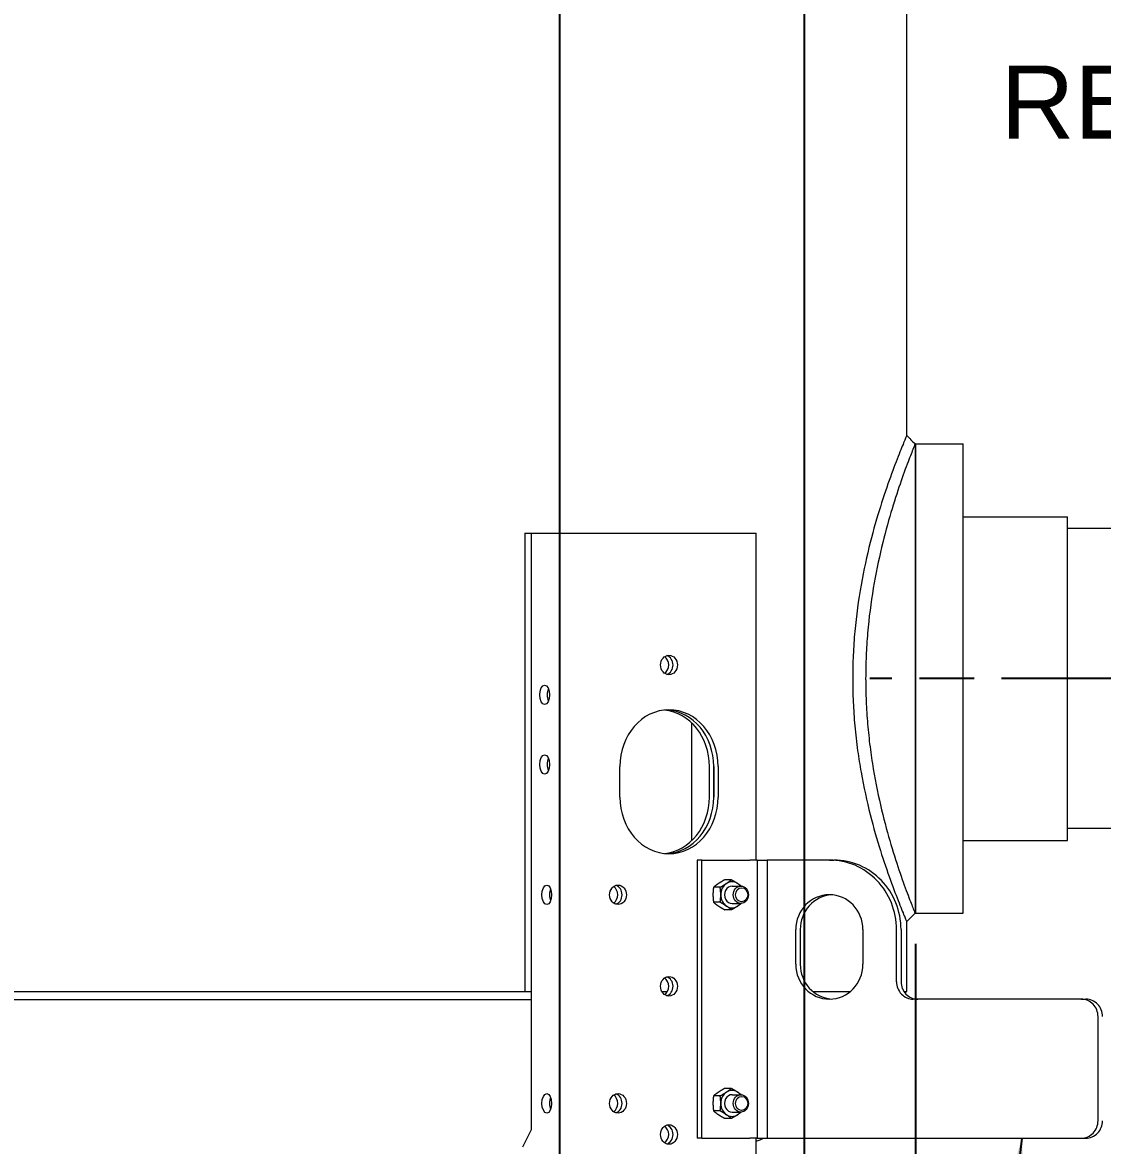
# Model space of a CAD drawing. Header units: inches. Extents: x 17 to 469, y 7 to 301.
# Drawn here: x 82.09 to 113.15, y 59.85 to 92.15 of the extents above; entities that cross this region are included whole.
import ezdxf

# ---------------------------------------------------------------- set-up
doc = ezdxf.new("R2010")
doc.units = ezdxf.units.IN
doc.header["$LTSCALE"] = 14
doc.header["$MEASUREMENT"] = 0
doc.linetypes.add('CHAIN', pattern=[0.7087, 0.4724, -0.0591, 0.1181, -0.0591])
for name, color, linetype, lineweight in [('Centerline (ANSI)', 7, 'Continuous', 25), ('Dimension', 7, 'Continuous', 25), ('Dimension (ANSI)', 7, 'Continuous', 25), ('Symbol (ANSI)', 7, 'Continuous', 25), ('Visible (ANSI)', 7, 'Continuous', 50)]:
    doc.layers.add(name, color=color, linetype=linetype, lineweight=lineweight)
doc.styles.add('MEMCOR Medium', font='arial.ttf')
doc.styles.add('Standard D-E', font='arial.ttf')
doc.dimstyles.new('Default (ANSI)', dxfattribs={"dimscale": 14, "dimtxt": 0.15, "dimasz": 0.098425, "dimexe": 0.125, "dimexo": 0.0625, "dimgap": 0.031496, "dimtad": 0, "dimtih": 1, "dimtoh": 1, "dimdec": 4, "dimrnd": 1e-08, "dimzin": 3, "dimdsep": 46, "dimlunit": 5, "dimtxsty": 'MEMCOR Medium', "dimcen": 0.09, "dimdle": 0.393701, "dimclrd": 256, "dimclre": 256, "dimclrt": 256, "dimadec": 0, "dimazin": 1, "dimtfac": 0.8, "dimtofl": 0, "dimtmove": 0, "dimatfit": 3, "dimfxl": 1, "dimfrac": 1, "dimtolj": 1, "dimtzin": 4, "dimlwd": -1, "dimlwe": -1, "dimarcsym": 0})
doc.dimstyles.new('Default (ANSI)$7', dxfattribs={"dimscale": 14, "dimtxt": 0.15, "dimasz": 0.098425, "dimexe": 0.125, "dimexo": 0.0625, "dimgap": 0.031496, "dimtad": 0, "dimtih": 1, "dimtoh": 1, "dimdec": 4, "dimrnd": 1e-08, "dimzin": 3, "dimdsep": 46, "dimlunit": 5, "dimtxsty": 'MEMCOR Medium', "dimcen": 0.09, "dimdle": 0.393701, "dimclrd": 256, "dimclre": 256, "dimclrt": 256, "dimadec": 0, "dimazin": 1, "dimtfac": 0.8, "dimtofl": 0, "dimtmove": 0, "dimatfit": 3, "dimfxl": 1, "dimfrac": 1, "dimtolj": 1, "dimtzin": 4, "dimlwd": -1, "dimlwe": -1, "dimarcsym": 0})
doc.dimstyles.new('Default D-E', dxfattribs={"dimscale": 14, "dimtxt": 0.15, "dimasz": 0.098425, "dimexe": 0.125, "dimexo": 0.0625, "dimgap": 0.031496, "dimtad": 0, "dimtih": 1, "dimtoh": 1, "dimrnd": 1e-08, "dimzin": 4, "dimdsep": 46, "dimtxsty": 'Standard D-E', "dimcen": 0.09, "dimdle": 0.393701, "dimclrd": 256, "dimclre": 256, "dimclrt": 256, "dimadec": 0, "dimazin": 1, "dimtfac": 1, "dimtofl": 0, "dimtmove": 0, "dimatfit": 3, "dimfxl": 1, "dimtolj": 1, "dimtzin": 4, "dimlwd": -1, "dimlwe": -1, "dimarcsym": 0})

# ---------------------------------------------------------------- blocks, each defined once
blk = doc.blocks.new('*D22')
at = {"layer": 'Defpoints', "color": 0, "transparency": 16777216}
for p in [(107.77, 66.527), (143.77, 66.527), (143.77, 57.776)]:
    blk.add_point(p, dxfattribs=at)
at = {"layer": 'Dimension (ANSI)', "transparency": 16777216}
for p, q in [((107.77, 65.652), (107.77, 56.026)), ((143.77, 65.652), (143.77, 56.026)), ((109.148, 57.776), (118.187, 57.776)), ((142.392, 57.776), (133.353, 57.776))]:
    blk.add_line(p, q, dxfattribs=at)
for points in [[(109.148, 58.005), (109.148, 57.546), (107.77, 57.776)], [(142.392, 58.005), (142.392, 57.546), (143.77, 57.776)]]:
    blk.add_solid(points, dxfattribs=at)
at = {"layer": 'Dimension (ANSI)', "transparency": 16777216, "char_height": 2.1, "attachment_point": 5, "style": 'MEMCOR Medium'}
for s, insert in [('\\A1; 36 in', (125.77, 59.289)), ('\\A1;[914.4 mm]', (125.77, 55.989))]:
    blk.add_mtext(s, dxfattribs=dict(at, insert=insert))
blk = doc.blocks.new('*D23')
at = {"layer": 'Defpoints', "color": 0, "transparency": 16777216}
for p in [(90.6, 145.532), (30.17, 42.304), (70.754, 42.304)]:
    blk.add_point(p, dxfattribs=at)
at = {"layer": 'Dimension (ANSI)', "transparency": 16777216}
for p, q in [((89.725, 145.532), (28.42, 145.532)), ((30.17, 144.154), (30.17, 97.848)), ((30.17, 43.682), (30.17, 89.988)), ((69.879, 42.304), (28.42, 42.304))]:
    blk.add_line(p, q, dxfattribs=at)
for points in [[(29.94, 144.154), (30.4, 144.154), (30.17, 145.532)], [(29.94, 43.682), (30.4, 43.682), (30.17, 42.304)]]:
    blk.add_solid(points, dxfattribs=at)
at = {"layer": 'Dimension (ANSI)', "transparency": 16777216, "char_height": 2.1, "attachment_point": 5, "style": 'MEMCOR Medium'}
for s, insert in [('\\A1; 103{\\H0.8x;\\S1#4;} in', (30.17, 96.061)), ('\\A1;[2622.0 mm]', (30.17, 92.131))]:
    blk.add_mtext(s, dxfattribs=dict(at, insert=insert))
blk = doc.blocks.new('*D27')
at = {"layer": 'Defpoints', "color": 0, "transparency": 16777216}
for p in [(144.896, 73.277), (154.714, 73.277), (105.123, 42.304)]:
    blk.add_point(p, dxfattribs=at)
at = {"layer": 'Dimension (ANSI)', "transparency": 16777216}
for p, q in [((145.771, 73.277), (156.464, 73.277)), ((154.714, 71.899), (154.714, 61.091)), ((154.714, 43.682), (154.714, 54.49)), ((105.998, 42.304), (156.464, 42.304))]:
    blk.add_line(p, q, dxfattribs=at)
for points in [[(154.485, 71.899), (154.944, 71.899), (154.714, 73.277)], [(154.485, 43.682), (154.944, 43.682), (154.714, 42.304)]]:
    blk.add_solid(points, dxfattribs=at)
at = {"layer": 'Dimension (ANSI)', "transparency": 16777216, "char_height": 2.1, "attachment_point": 5, "style": 'MEMCOR Medium'}
for s, insert in [('\\A1; 31 in', (154.714, 59.304)), ('\\A1;[786.7 mm]', (154.714, 56.004))]:
    blk.add_mtext(s, dxfattribs=dict(at, insert=insert))
blk = doc.blocks.new('*D33')
at = {"layer": 'Defpoints', "color": 0, "transparency": 16777216}
for p in [(97.548, 145.522), (97.548, 55.808), (104.58, 55.808)]:
    blk.add_point(p, dxfattribs=at)
at = {"layer": 'Dimension', "transparency": 16777216}
for p, q in [((97.548, 56.683), (97.548, 147.272)), ((104.58, 56.683), (104.58, 147.272)), ((98.926, 145.522), (103.203, 145.522)), ((104.58, 145.522), (107.024, 145.522))]:
    blk.add_line(p, q, dxfattribs=at)
for points in [[(98.926, 145.752), (98.926, 145.292), (97.548, 145.522)], [(103.203, 145.752), (103.203, 145.292), (104.58, 145.522)]]:
    blk.add_solid(points, dxfattribs=at)
at = {"layer": 'Dimension', "transparency": 16777216, "insert": (107.465, 146.595), "char_height": 2.1, "attachment_point": 1, "style": 'Standard D-E'}
blk.add_mtext('\\A1;7.03', dxfattribs=at)

msp = doc.modelspace()

# ---------------------------------------------------------------- linework, layer by layer
at = {"layer": 'Centerline (ANSI)', "linetype": 'CHAIN', "ltscale": 0.952448}
msp.add_line((144.8963, 73.2769), (106.4583, 73.2769), dxfattribs=at)
at = {"layer": 'Visible (ANSI)', "linetype": 'Continuous', "lineweight": 18}
for p, q in [((107.51987, 80.26722), (107.51987, 99.81831)), ((107.76955, 80.0269), (107.76062, 80.0269)), ((107.76955, 80.0269), (107.76955, 66.5269)), ((107.76955, 66.5269), (107.76955, 80.0269)), ((107.76955, 80.0269), (109.14455, 80.0269)), ((109.14455, 66.5269), (109.14455, 80.0269)), ((109.14455, 77.93315), (112.14455, 77.93315)), ((112.14455, 68.62065), (112.14455, 77.93315)), ((139.39455, 77.5894), (112.14455, 77.5894)), ((96.53779, 77.4579), (96.73005, 77.4579)), ((96.53779, 77.4579), (96.53779, 64.2769)), ((96.73005, 77.4579), (97.5734, 77.4579)), ((96.73005, 60.3079), (96.73005, 77.4579)), ((97.5734, 77.4579), (98.51596, 77.4579)), ((98.51596, 77.4579), (102.84904, 77.4579)), ((102.84904, 77.4579), (103.19404, 77.4579)), ((103.19404, 68.0579), (103.19404, 77.4579)), ((101.33953, 68.61891), (101.33953, 71.99688)), ((99.27088, 69.8679), (99.27088, 70.7479)), ((101.84412, 69.8679), (101.84412, 70.7479)), ((101.96912, 70.7479), (101.96912, 69.8679)), ((101.96912, 69.8679), (101.96912, 70.7479)), ((102.09412, 70.7479), (102.09412, 69.8679)), ((139.39455, 68.9644), (112.14455, 68.9644)), ((109.14455, 68.62065), (112.14455, 68.62065)), ((101.49804, 68.0579), (101.49804, 60.0579)), ((101.62304, 68.0579), (101.49804, 68.0579)), ((101.62304, 68.0579), (103.00868, 68.0579)), ((101.62304, 60.0579), (101.62304, 68.0579)), ((103.21598, 68.0579), (103.00868, 68.0579)), ((103.21598, 68.0579), (103.51021, 68.0579)), ((103.21598, 68.0579), (103.21598, 60.0579)), ((105.29516, 68.0579), (103.51021, 68.0579)), ((103.51021, 68.0579), (103.51021, 60.0579)), ((105.29516, 68.0579), (105.42457, 68.0579)), ((102.15505, 67.2744), (101.96455, 67.2744)), ((102.47981, 67.49091), (102.28931, 67.49091)), ((102.49652, 67.3079), (102.74896, 67.3079)), ((102.15505, 66.84139), (101.96455, 66.84139)), ((102.47981, 66.62488), (102.28931, 66.62488)), ((102.49652, 66.8079), (102.74896, 66.8079)), ((107.51987, 64.2769), (107.51987, 66.28657)), ((107.76955, 66.5269), (107.76062, 66.5269)), ((107.76955, 66.5269), (109.14455, 66.5269)), ((104.32923, 65.0579), (104.32923, 66.0579)), ((104.45864, 66.0579), (104.45864, 65.0579)), ((106.26109, 66.0579), (106.26109, 65.0579)), ((107.22701, 64.5579), (107.22701, 66.0579)), ((107.35642, 66.0579), (107.35642, 64.5579)), ((96.73005, 64.0319), (74.76955, 64.0319)), ((74.79355, 64.2769), (96.53779, 64.2769)), ((96.53779, 64.2769), (96.73005, 64.2769)), ((100.47774, 64.2769), (100.63725, 64.2769)), ((104.82132, 64.2769), (105.89841, 64.2769)), ((107.43991, 64.2769), (107.51987, 64.2769)), ((107.47155, 64.23389), (107.51455, 64.2769)), ((112.5396, 64.0579), (107.70997, 64.0579)), ((112.5396, 64.0579), (112.66901, 64.0579)), ((113.02257, 60.5579), (113.02257, 63.5579)), ((102.47981, 61.49091), (102.28931, 61.49091)), ((102.15505, 61.2744), (101.96455, 61.2744)), ((102.49652, 61.3079), (102.74896, 61.3079)), ((102.15505, 60.84139), (101.96455, 60.84139)), ((102.49652, 60.8079), (102.74896, 60.8079)), ((102.47981, 60.62488), (102.28931, 60.62488)), ((96.48005, 59.8079), (96.73005, 60.3079)), ((101.62304, 60.0579), (101.49804, 60.0579)), ((101.62304, 60.0579), (103.00868, 60.0579)), ((103.21598, 60.0579), (103.00868, 60.0579)), ((103.19404, 56.5579), (103.19404, 60.0579)), ((103.21598, 60.0579), (103.51021, 60.0579)), ((103.51021, 60.0579), (112.5396, 60.0579)), ((112.5396, 60.0579), (112.66901, 60.0579))]:
    msp.add_line(p, q, dxfattribs=at)
for start, end in [(242.74301, 263.000496), (291.781017, 292.194517)]:
    msp.add_arc((91.01955, 90.4369), 32.81, start, end, dxfattribs=at)
for centre, major_axis, ratio in [((100.6825, 73.6679), (0, -0.28), 0.8660254), ((97.10505, 72.8079), (0, -0.28), 0.5), ((97.10505, 70.8079), (0, -0.28), 0.5), ((97.1684, 67.0579), (0, 0.28), 0.5), ((99.21744, 67.0579), (0, -0.28), 0.8660254), ((102.74896, 67.0579), (0, -0.25), 0.8660254), ((102.77256, 67.0579), (0, 0.20282), 0.8660254), ((100.6825, 64.4269), (0, -0.28), 0.8660254), ((97.1684, 61.0579), (0, 0.28), 0.5), ((99.21744, 61.0579), (0, -0.28), 0.8660254), ((102.74896, 61.0579), (0, -0.25), 0.8660254), ((102.77256, 61.0579), (0, -0.20281), 0.8660254), ((100.6825, 60.1639), (0, -0.28), 0.8660254)]:
    msp.add_ellipse(centre, major_axis=major_axis, ratio=ratio, dxfattribs=at)
for centre, major_axis, ratio, start_param, end_param in [((100.4325, 73.6679), (0, 0.28), 0.8660254, 3.68317357, 5.74160439), ((100.5575, 73.6679), (0, 0.28), 0.8660254, 3.40228095, 6.02249701), ((100.5575, 73.6679), (0, -0.28), 0.8660254, 0.2606883, 2.88090435), ((97.32155, 72.8079), (0, -0.28), 0.5, 4.02552272, 5.39925524), ((100.6825, 70.7479), (0, 1.63), 0.8660254, 4.71238898, 7.85398163), ((100.4325, 70.7479), (0, 1.63), 0.8660254, 4.71238898, 6.19451852), ((100.5575, 70.7479), (0, 1.63), 0.8660254, 4.71238898, 6.2388955), ((100.5575, 70.7479), (0, 1.63), 0.8660254, 4.71238898, 6.2388955), ((97.32155, 70.8079), (0, -0.28), 0.5, 4.02552272, 5.39925524), ((100.6825, 69.8679), (0, -1.63), 0.8660254, 4.71238898, 7.85398163), ((100.4325, 69.8679), (0, -1.63), 0.8660254, 0.08866679, 1.57079633), ((100.5575, 69.8679), (0, -1.63), 0.8660254, 0.04428981, 1.57079633), ((100.5575, 69.8679), (0, -1.63), 0.8660254, 0.04428981, 1.57079633), ((105.29516, 66.0579), (0, 2), 0.96592583, 4.71238898, 6.28318531), ((105.42457, 66.0579), (0, 2), 0.96592583, 4.71238898, 6.28318531), ((97.38491, 67.0579), (0, -0.28), 0.5, 4.02552272, 5.39925524), ((98.96718, 67.0579), (0, 0.28), 0.8660254, 3.68378564, 5.74099232), ((99.09218, 67.0579), (0, 0.28), 0.8660254, 3.40282371, 6.02195425), ((99.09244, 67.0579), (0, -0.28), 0.8660254, 0.2606883, 2.88090435), ((102.49656, 67.0579), (0, -0.375), 0.8660254, 3.66519143, 4.71238898), ((102.49656, 67.0579), (0, 0.25014), 0.8660254, 6.25022773, 9.45773554), ((102.49656, 67.0579), (0, 0.375), 0.8660254, 5.75958653, 6.80678408), ((102.49656, 67.0579), (0, 0.375), 0.8660254, 5.44211664, 5.75958653), ((102.49656, 67.0579), (0, -0.375), 0.8660254, 4.71238898, 5.75958653), ((105.29516, 66.0579), (0, 1), 0.96592583, 4.71238898, 7.85398163), ((105.42457, 66.0579), (0, 1), 0.96592583, 0.0670375, 1.57079633), ((102.49656, 67.0579), (0, -0.375), 0.8660254, 5.75958653, 6.80678408), ((102.49656, 67.0579), (0, 0.375), 0.8660254, 3.66519143, 3.98266132), ((105.29516, 65.0579), (0, -1), 0.96592583, 4.71238898, 7.85398163), ((105.42457, 65.0579), (0, -1), 0.96592583, 4.71238898, 6.21614781), ((100.4325, 64.4269), (0, 0.28), 0.8660254, 3.68317357, 5.74160439), ((100.5575, 64.4269), (0, 0.28), 0.8660254, 3.40228095, 6.02249701), ((100.5575, 64.4269), (0, -0.28), 0.8660254, 0.2606883, 2.88090435), ((107.70997, 64.5579), (0, -0.5), 0.96592583, 4.71238898, 6.28318531), ((107.83938, 64.5579), (0, -0.5), 0.96592583, 4.71238898, 6.28318531), ((112.5396, 63.5579), (0, 0.5), 0.96592583, 4.71238898, 6.28318531), ((112.66901, 63.5579), (0, 0.5), 0.96592583, 4.71238898, 6.28318531), ((102.49656, 61.0579), (0, -0.375), 0.8660254, 3.66519143, 4.71238898), ((102.49656, 61.0579), (0, 0.375), 0.8660254, 5.75958653, 6.80678408), ((102.49656, 61.0579), (0, 0.375), 0.8660254, 5.44211664, 5.75958653), ((97.38491, 61.0579), (0, -0.28), 0.5, 4.02552272, 5.39925524), ((98.96718, 61.0579), (0, 0.28), 0.8660254, 3.68378564, 5.74099232), ((99.09218, 61.0579), (0, 0.28), 0.8660254, 3.40282371, 6.02195425), ((99.09244, 61.0579), (0, -0.28), 0.8660254, 0.2606883, 2.88090435), ((102.49656, 61.0579), (0, -0.375), 0.8660254, 4.71238898, 5.75958653), ((102.49656, 61.0579), (0, 0.25014), 0.8660254, 6.25022773, 9.45773554), ((102.49656, 61.0579), (0, -0.375), 0.8660254, 5.75958653, 6.80678408), ((102.49656, 61.0579), (0, 0.375), 0.8660254, 3.66519143, 3.98266132), ((100.5575, 60.1639), (0, 0.28), 0.8660254, 3.40228095, 6.02249701), ((100.5575, 60.1639), (0, -0.28), 0.8660254, 0.2606883, 2.88090435), ((112.5396, 60.5579), (0, -0.5), 0.96592583, 0, 1.57079633), ((112.66901, 60.5579), (0, -0.5), 0.96592583, 0, 1.57079633), ((100.4325, 60.1639), (0, 0.28), 0.8660254, 3.68317357, 5.74160439)]:
    msp.add_ellipse(centre, major_axis=major_axis, ratio=ratio, start_param=start_param, end_param=end_param, dxfattribs=at)
for points, knots in [([(107.51987, 80.26722), (107.51987, 80.26722), (107.50144, 80.22409), (107.42652, 80.04442), (107.37007, 79.90793), (107.22799, 79.54944), (107.14235, 79.32715), (106.95753, 78.81585), (106.85851, 78.52682), (106.66559, 77.91239), (106.56464, 77.56507), (106.37292, 76.80741), (106.28233, 76.39706), (106.13013, 75.53801), (106.06858, 75.0885), (106.00699, 74.4076), (105.9915, 74.17953), (105.97099, 73.72551), (105.96598, 73.49956), (105.96598, 73.2769)], [81.38920316, 81.38920316, 81.38920316, 81.38920316, 84.77821495, 84.77821495, 88.16722674, 88.16722674, 91.55623853, 91.55623853, 94.94525032, 94.94525032, 98.33867212, 98.33867212, 101.73209393, 101.73209393, 105.12551574, 105.12551574, 106.82222664, 106.82222664, 108.51893754, 108.51893754, 108.51893754, 108.51893754]), ([(107.76062, 80.0269), (107.76062, 80.0269), (107.74373, 79.98535), (107.675, 79.81213), (107.6232, 79.68049), (107.49286, 79.3345), (107.41429, 79.11987), (107.24483, 78.62596), (107.15408, 78.34665), (106.97743, 77.75277), (106.8851, 77.41708), (106.70997, 76.68491), (106.62733, 76.28841), (106.48867, 75.45865), (106.43269, 75.02463), (106.37672, 74.36749), (106.36266, 74.14743), (106.34405, 73.70947), (106.3395, 73.49157), (106.3395, 73.2769)], [-26.15961026, -26.15961026, -26.15961026, -26.15961026, -22.89137207, -22.89137207, -19.62313389, -19.62313389, -16.3548957, -16.3548957, -13.08665752, -13.08665752, -9.81499314, -9.81499314, -6.54332876, -6.54332876, -3.27166438, -3.27166438, -1.63583219, -1.63583219, 0, 0, 0, 0]), ([(105.96598, 73.2769), (105.96598, 73.05423), (105.97099, 72.82828), (105.9915, 72.37426), (106.00699, 72.14619), (106.04932, 71.67824), (106.07689, 71.43851), (106.10927, 71.20231)], [108.51893754, 108.51893754, 108.51893754, 108.51893754, 110.21564845, 110.21564845, 111.91235935, 111.91235935, 113.71383436, 113.71383436, 113.71383436, 113.71383436]), ([(106.3395, 73.2769), (106.3395, 73.06222), (106.34405, 72.84432), (106.36266, 72.40636), (106.37672, 72.1863), (106.41401, 71.74847), (106.4373, 71.5307), (106.46452, 71.31578)], [0, 0, 0, 0, 1.63583219, 1.63583219, 3.27166438, 3.27166438, 4.90554322, 4.90554322, 4.90554322, 4.90554322]), ([(106.10927, 71.20231), (106.13804, 70.99366), (106.17053, 70.78776), (106.28233, 70.15673), (106.37292, 69.74638), (106.56464, 68.98872), (106.66559, 68.6414), (106.85851, 68.02697), (106.95753, 67.73794), (107.14235, 67.22664), (107.22799, 67.00435), (107.37007, 66.64586), (107.42652, 66.50937), (107.50144, 66.3297), (107.51987, 66.28657), (107.51987, 66.28657)], [5.19489682, 5.19489682, 5.19489682, 5.19489682, 6.78684361, 6.78684361, 10.18026542, 10.18026542, 13.57368723, 13.57368723, 16.96269902, 16.96269902, 20.35171081, 20.35171081, 23.7407226, 23.7407226, 27.12973439, 27.12973439, 27.12973439, 27.12973439]), ([(106.46452, 71.31578), (106.49194, 71.10043), (106.5233, 70.88795), (106.62733, 70.26538), (106.70997, 69.86888), (106.8851, 69.13671), (106.97743, 68.80102), (107.15408, 68.20714), (107.24483, 67.92783), (107.41429, 67.43392), (107.49286, 67.21929), (107.6232, 66.8733), (107.675, 66.74166), (107.74373, 66.56844), (107.76062, 66.5269), (107.76062, 66.5269)], [-99.73289782, -99.73289782, -99.73289782, -99.73289782, -98.09511228, -98.09511228, -94.8234479, -94.8234479, -91.55178352, -91.55178352, -88.28354534, -88.28354534, -85.01530715, -85.01530715, -81.74706897, -81.74706897, -78.47883078, -78.47883078, -78.47883078, -78.47883078])]:
    msp.add_open_spline(points, degree=3, knots=knots, dxfattribs=at)
for points in [[(107.51987, 80.26722), (107.60011, 80.1871), (107.68038, 80.10701), (107.76062, 80.0269)], [(107.76062, 66.5269), (107.68038, 66.44678), (107.60011, 66.36669), (107.51987, 66.28657)]]:
    msp.add_open_spline(points, degree=3, dxfattribs=at)
for points, weights in [([(101.96455, 67.2744), (101.9478, 67.15838), (101.9478, 67.0579)], [1, 1.0379548493, 1]), ([(102.11018, 67.38265), (102.03482, 67.33241), (101.96455, 67.2744)], [1, 1.0379548493, 1]), ([(102.28931, 67.49091), (102.18554, 67.4329), (102.11018, 67.38265)], [1, 1.0379548493, 1]), ([(102.15505, 67.2744), (102.25882, 67.33241), (102.33418, 67.38265)], [1, 1.0379548493, 1]), ([(102.1718, 67.0579), (102.1718, 67.15838), (102.15505, 67.2744)], [1, 1.0379548493, 1]), ([(102.33418, 67.38265), (102.40954, 67.4329), (102.47981, 67.49091)], [1, 1.0379548493, 1]), ([(102.47981, 67.49091), (102.58358, 67.4329), (102.65894, 67.38265)], [1, 1.0379548493, 1]), ([(102.65894, 67.38265), (102.71332, 67.3464), (102.76352, 67.30733)], [1, 1.0271025743, 1.01549865669]), ([(101.9478, 67.0579), (101.9478, 66.95741), (101.96455, 66.84139)], [1, 1.0379548493, 1]), ([(102.15505, 66.84139), (102.1718, 66.95741), (102.1718, 67.0579)], [1, 1.0379548493, 1]), ([(101.96455, 66.84139), (102.03482, 66.78338), (102.11018, 66.73314)], [1, 1.0379548493, 1]), ([(102.11018, 66.73314), (102.18554, 66.6829), (102.28931, 66.62488)], [1, 1.0379548493, 1]), ([(102.33418, 66.73314), (102.25882, 66.78338), (102.15505, 66.84139)], [1, 1.0379548493, 1]), ([(102.47981, 66.62488), (102.40954, 66.6829), (102.33418, 66.73314)], [1, 1.0379548493, 1]), ([(102.65894, 66.73314), (102.58358, 66.6829), (102.47981, 66.62488)], [1, 1.0379548493, 1]), ([(102.76352, 66.80846), (102.71332, 66.76939), (102.65894, 66.73314)], [1.01549865669, 1.0271025743, 1]), ([(102.11018, 61.38265), (102.03482, 61.33241), (101.96455, 61.2744)], [1, 1.0379548493, 1]), ([(102.28931, 61.49091), (102.18554, 61.4329), (102.11018, 61.38265)], [1, 1.0379548493, 1]), ([(102.15505, 61.2744), (102.25882, 61.33241), (102.33418, 61.38265)], [1, 1.0379548493, 1]), ([(102.33418, 61.38265), (102.40954, 61.4329), (102.47981, 61.49091)], [1, 1.0379548493, 1]), ([(102.47981, 61.49091), (102.58358, 61.4329), (102.65894, 61.38265)], [1, 1.0379548493, 1]), ([(102.65894, 61.38265), (102.71332, 61.3464), (102.76352, 61.30733)], [1, 1.0271025743, 1.01549865669]), ([(101.96455, 61.2744), (101.9478, 61.15838), (101.9478, 61.0579)], [1, 1.0379548493, 1]), ([(101.9478, 61.0579), (101.9478, 60.95741), (101.96455, 60.84139)], [1, 1.0379548493, 1]), ([(102.1718, 61.0579), (102.1718, 61.15838), (102.15505, 61.2744)], [1, 1.0379548493, 1]), ([(102.15505, 60.84139), (102.1718, 60.95741), (102.1718, 61.0579)], [1, 1.0379548493, 1]), ([(101.96455, 60.84139), (102.03482, 60.78338), (102.11018, 60.73314)], [1, 1.0379548493, 1]), ([(102.11018, 60.73314), (102.18554, 60.6829), (102.28931, 60.62488)], [1, 1.0379548493, 1]), ([(102.33418, 60.73314), (102.25882, 60.78338), (102.15505, 60.84139)], [1, 1.0379548493, 1]), ([(102.47981, 60.62488), (102.40954, 60.6829), (102.33418, 60.73314)], [1, 1.0379548493, 1]), ([(102.65894, 60.73314), (102.58358, 60.6829), (102.47981, 60.62488)], [1, 1.0379548493, 1]), ([(102.76352, 60.80846), (102.71332, 60.76939), (102.65894, 60.73314)], [1.01549865669, 1.0271025743, 1])]:
    msp.add_rational_spline(points, weights, degree=2, dxfattribs=at)

# ---------------------------------------------------------------- texts
at = {"layer": 'Symbol (ANSI)', "insert": (149.01716, 90.90946), "char_height": 2.1000001, "width": 38.8083875, "attachment_point": 3, "line_spacing_factor": 0.944221, "style": 'MEMCOR Medium'}
msp.add_mtext('\\fArial|b0|i0;REQUIRED FLANGE BREAK\\P\\fArial|b0|i0;FOR INFLUENT\\P\\fArial|b0|i0;INSPECTION/CLEANING', dxfattribs=at)

# ---------------------------------------------------------------- dimensions: what is measured, and where the dimension line sits
at = {"layer": 'Dimension'}
dim = msp.add_linear_dim(base=(97.54835, 145.52209), p1=(104.58048, 55.8079), p2=(97.54835, 55.8079), angle=180, dimstyle='Default D-E', override={"dimgap": 0.031496, "dimtih": 0, "dimtoh": 0, "dimdec": 2, "dimtol": 0, "dimlim": 0, "dimtp": 0, "dimtm": 0, "dimtdec": 2, "dimatfit": 2}, dxfattribs=at)
dim.commit()
dim.dimension.update_dxf_attribs({"geometry": '*D33', "text_midpoint": (110.18415, 145.52209), "dimtype": 160})
at = {"layer": 'Dimension (ANSI)'}
for base, p1, p2, angle, text, override, picture, middle in [((30.16995, 42.3039), (90.59955, 145.5319), (70.75367, 42.3039), 90, ' <> in\\X[2622.0 mm]', {"dimgap": 0.031496, "dimdec": 4, "dimpost": '', "dimtol": 0, "dimlim": 0, "dimtp": 0, "dimtm": 0, "dimtdec": 2, "dimatfit": 1}, '*D23', (30.16995, 93.9179)), ((154.71432, 73.2769), (105.12267, 42.3039), (144.8963, 73.2769), 90, ' <> in\\X[786.7 mm]', {"dimgap": 0.031496, "dimdec": 4, "dimpost": '', "dimtol": 0, "dimlim": 0, "dimtp": 0, "dimtm": 0, "dimtdec": 2, "dimatfit": 1}, '*D27', (154.71432, 57.7904)), ((143.76955, 57.77563), (107.76955, 66.5269), (143.76955, 66.5269), 180, ' <> in\\X[914.4 mm]', {"dimgap": 0.031496, "dimtih": 0, "dimtoh": 0, "dimdec": 4, "dimpost": '', "dimtol": 0, "dimlim": 0, "dimtp": 0, "dimtm": 0, "dimtdec": 2, "dimatfit": 1}, '*D22', (125.7698, 57.77563))]:
    dim = msp.add_linear_dim(base=base, p1=p1, p2=p2, angle=angle, text=text, dimstyle='Default (ANSI)', override=override, dxfattribs=at)
    dim.commit()
    dim.dimension.update_dxf_attribs({"geometry": picture, "text_midpoint": middle, "dimtype": 160})

# ---------------------------------------------------------------- leaders
at = {"layer": 'Symbol (ANSI)', "annotation_type": 0, "has_hookline": 1, "hookline_direction": 1}
for points, text_width in [([(143.76955, 72.83283), (154.60156, 80.15707), (150.83606, 89.85946), (149.4581, 89.85946)], 38.56208), ([(110.82974, 60.0579), (108.23542, 37.5491), (106.85747, 37.5491)], 35.67708)]:
    msp.add_leader(points, dimstyle='Default (ANSI)$7', override={"dimtad": 0}, dxfattribs=dict(at, text_width=text_width))

doc.saveas('drawing.dxf')
